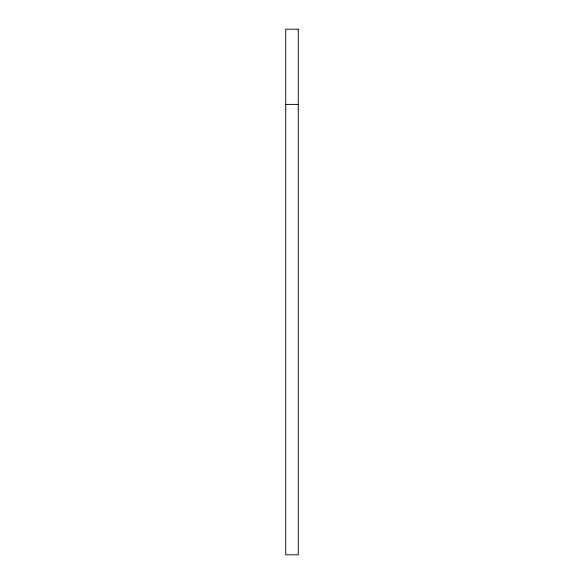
<?xml version="1.0" encoding="UTF-8"?>
<svg xmlns="http://www.w3.org/2000/svg" width="584" height="584" viewBox="0 0 584 584"><rect width="100%" height="100%" fill="white"/><g stroke="black" fill="none" stroke-linecap="round" stroke-linejoin="round"><path stroke-width="0.88" d="M285.737 104.39L298.263 104.39M298.263 29.2L285.737 29.2L285.737 554.8L298.263 554.8L298.263 29.2"/></g></svg>
